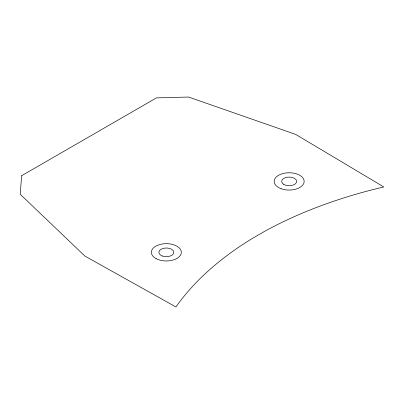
<?xml version="1.0" encoding="UTF-8"?>
<svg xmlns="http://www.w3.org/2000/svg" width="404" height="404" viewBox="0 0 404 404"><rect width="100%" height="100%" fill="white"/><g stroke="black" fill="none" stroke-linecap="round" stroke-linejoin="round"><path stroke-width="0.61" d="M21.644 175.715L20.2 194.243L84.906 256.08L175.937 306.959A379.275 218.973 0 0 1 253.05 238.027L264.398 231.477A379.275 218.973 0 0 1 383.8 186.956L295.672 134.396L188.562 97.041L156.474 97.874L21.644 175.715M156.267 258.732A14.993 8.656 0 0 0 180.992 254.156A14.993 8.656 0 0 0 161.762 244.082A14.993 8.656 0 0 0 156.267 258.732M162.595 256.07A7.494 4.328 0 0 0 173.836 252.323A7.494 4.328 0 0 0 162.595 248.576A7.494 4.328 0 0 0 162.595 256.07M281.048 188.688A14.993 8.656 0 0 0 304.136 181.83A14.993 8.656 0 0 0 282.305 173.715A14.993 8.656 0 0 0 281.048 188.688M283.866 184.471A7.494 4.328 0 0 0 296.405 182.532A7.494 4.328 0 0 0 287.224 177.235A7.494 4.328 0 0 0 283.866 184.471"/></g></svg>
